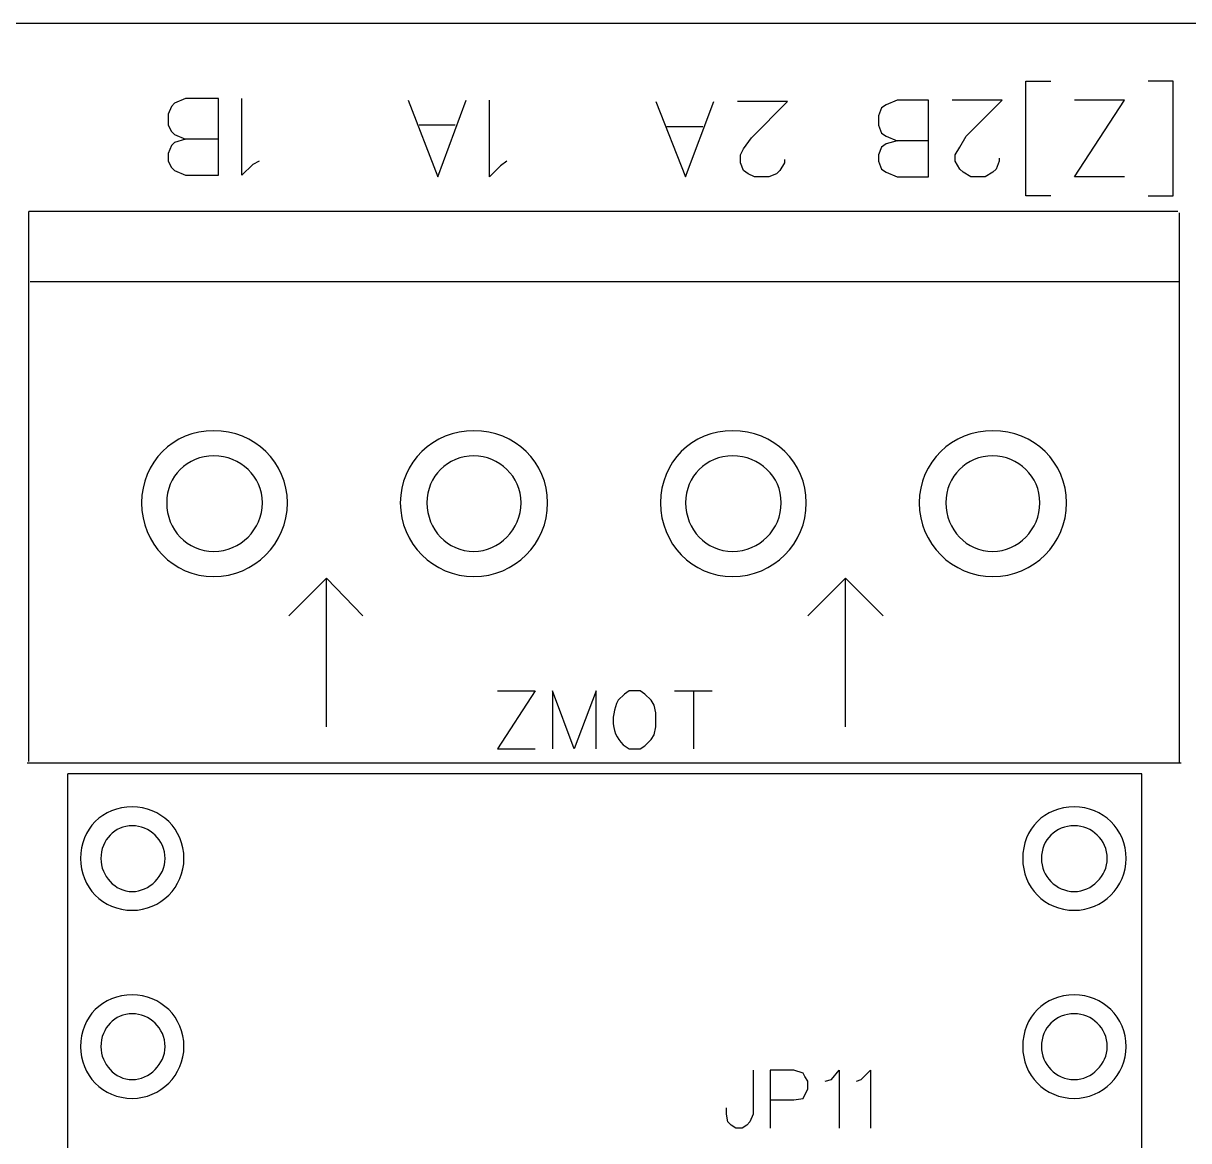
# Model space of a CAD drawing. Extents: x 236 to 550, y 195 to 401.
# Drawn here: x 393 to 437.6, y 357.8 to 400.58 of the extents above; entities that cross this region are included whole.
import ezdxf

# ---------------------------------------------------------------- set-up
doc = ezdxf.new("R2010")
doc.units = 0
doc.layers.add('x3v1_1_wiring_diagram', color=7, linetype='CONTINUOUS')

msp = doc.modelspace()

# ---------------------------------------------------------------- linework, layer by layer
at = {"layer": 'x3v1_1_wiring_diagram', "color": 7}
for points in [[(236.1277, 400.5768), (547.6476, 400.5768), (547.6476, 195.0766), (236.1277, 195.0766), (236.1277, 400.5768), (236.1277, 400.5768)], [(432.3277, 393.9766), (431.3676, 393.9766), (431.3676, 398.3567), (432.3277, 398.3567)], [(436.0476, 393.9766), (437.0077, 393.9766), (437.0077, 398.3567), (436.0476, 398.3567)], [(400.4677, 394.7567), (400.4677, 397.6968), (399.2077, 397.6968), (398.7876, 397.5168), (398.6677, 397.3966), (398.5475, 397.0967), (398.5475, 396.6766), (398.6677, 396.4368), (398.7876, 396.3166), (399.2077, 396.1366), (398.7876, 396.0167), (398.6677, 395.8968), (398.5475, 395.5966), (398.5475, 395.2967), (398.6677, 395.0566), (398.7876, 394.9367), (399.2077, 394.7567), (400.4677, 394.7567), (400.4677, 394.7567)], [(402.0276, 395.2967), (401.7875, 395.1768), (401.3677, 394.7567), (401.3677, 397.6968)], [(407.7275, 397.6367), (408.8676, 394.6966), (409.9476, 397.6367)], [(411.5075, 395.2967), (411.2677, 395.1167), (410.8476, 394.6966), (410.8476, 397.6367)], [(417.2077, 397.5766), (418.3475, 394.6966), (419.4275, 397.5766)], [(422.1275, 395.3568), (422.1275, 395.2366), (421.9475, 394.9367), (421.8276, 394.8168), (421.5277, 394.6966), (420.9877, 394.6966), (420.7476, 394.8168), (420.5676, 394.9367), (420.4477, 395.2366), (420.4477, 395.5368), (420.5676, 395.7766), (420.8675, 396.1967), (422.2477, 397.5766), (420.3275, 397.5766)], [(427.6477, 394.6966), (427.6477, 397.6367), (426.4475, 397.6367), (426.0277, 397.4567), (425.8477, 397.3368), (425.7275, 397.0366), (425.7275, 396.6766), (425.8477, 396.3767), (426.0277, 396.2568), (426.4475, 396.0768), (426.0277, 395.9566), (425.8477, 395.8367), (425.7275, 395.5368), (425.7275, 395.2967), (425.8477, 394.9968), (426.0277, 394.8766), (426.4475, 394.6966), (427.6477, 394.6966), (427.6477, 394.6966)], [(430.3477, 395.4166), (430.3477, 395.2967), (430.2275, 394.9968), (430.1076, 394.8766), (429.8077, 394.6966), (429.2677, 394.6966), (428.9675, 394.8766), (428.8476, 394.9968), (428.6676, 395.2967), (428.6676, 395.5368), (428.8476, 395.8367), (429.0877, 396.2568), (430.4676, 397.6367), (428.5477, 397.6367)], [(435.1476, 394.6966), (433.2277, 394.6966), (435.1476, 397.6367), (433.2277, 397.6367)], [(409.5275, 396.6766), (408.1476, 396.6766)], [(419.0077, 396.6168), (417.6275, 396.6168)], [(400.4677, 396.1366), (399.2077, 396.1366)], [(427.6477, 396.0768), (426.4475, 396.0768)], [(393.2076, 372.3168), (393.2076, 393.3768)], [(437.1877, 393.3768), (393.2076, 393.3768)], [(437.2475, 372.2567), (437.2475, 393.3167)], [(417.3877, 390.6768), (393.2677, 390.6768)], [(437.2475, 390.6768), (413.1275, 390.6768)], [(403.1076, 382.2168), (403.1076, 382.2168), (403.1076, 382.2168)], [(403.1076, 382.2168), (403.1076, 382.2168), (403.1076, 382.2168)], [(413.0677, 382.2168), (413.0677, 382.2168), (413.0677, 382.2168)], [(413.0677, 382.2168), (413.0677, 382.2168), (413.0677, 382.2168)], [(422.9677, 382.2168), (422.9677, 382.2168), (422.9677, 382.2168)], [(422.9677, 382.2168), (422.9677, 382.2168), (422.9677, 382.2168)], [(432.9275, 382.2168), (432.9275, 382.2168), (432.9275, 382.2168)], [(432.9275, 382.2168), (432.9275, 382.2168), (432.9275, 382.2168)], [(404.6077, 373.6366), (404.6077, 379.3368), (403.1677, 377.8968)], [(404.6077, 379.3368), (405.9876, 377.8968)], [(424.4675, 373.6366), (424.4675, 379.3368), (423.0275, 377.8968)], [(424.4675, 379.3368), (425.9075, 377.8968)], [(411.1475, 375.0168), (412.5875, 375.0168), (411.1475, 372.7967), (412.5875, 372.7967)], [(414.9275, 372.7967), (414.9275, 375.0168), (414.0876, 372.7967), (413.2477, 375.0168), (413.2477, 372.7967)], [(416.1875, 375.0168), (416.0075, 374.8966), (415.7677, 374.6568)], [(416.1875, 372.7967), (416.6076, 372.7967), (416.7876, 372.9166), (417.0277, 373.1567), (417.1476, 373.3367), (417.2077, 373.6366), (417.2077, 374.1766), (417.1476, 374.4768), (417.0277, 374.6568), (416.7876, 374.8966), (416.6076, 375.0168), (416.1875, 375.0168), (416.1875, 375.0168)], [(417.9277, 375.0168), (419.3677, 375.0168)], [(418.6477, 375.0168), (418.6477, 372.7967)], [(437.3076, 372.2567), (393.1475, 372.2567)], [(435.8075, 371.8366), (394.7077, 371.8366)], [(394.7077, 314.8367), (394.7077, 371.8366)], [(435.8075, 314.8367), (435.8075, 371.8366)], [(399.1476, 368.5966), (399.1476, 368.5966), (399.1476, 368.5966)], [(399.1476, 368.5966), (399.1476, 368.5966), (399.1476, 368.5966)], [(435.2077, 368.5966), (435.2077, 368.5966), (435.2077, 368.5966)], [(435.2077, 368.5966), (435.2077, 368.5966), (435.2077, 368.5966)], [(399.1476, 361.3966), (399.1476, 361.3966), (399.1476, 361.3966)], [(399.1476, 361.3966), (399.1476, 361.3966), (399.1476, 361.3966)], [(435.2077, 361.3966), (435.2077, 361.3966), (435.2077, 361.3966)], [(435.2077, 361.3966), (435.2077, 361.3966), (435.2077, 361.3966)], [(420.9276, 360.4966), (420.9276, 358.8168), (420.8077, 358.5166), (420.6875, 358.3967), (420.5075, 358.2768), (420.2677, 358.2768), (420.0877, 358.3967), (419.9675, 358.5166), (419.9077, 358.8168), (419.9077, 359.0566)], [(421.5875, 359.3568), (422.4875, 359.3568), (422.8475, 359.4166), (423.0275, 359.7766), (423.0275, 360.0768), (422.9076, 360.2568), (422.8475, 360.3767), (422.4875, 360.4966), (421.5875, 360.4966), (421.5875, 358.2768)], [(423.6877, 360.0768), (423.9275, 360.1366), (424.2277, 360.4966), (424.2277, 358.2768)], [(424.8876, 360.0768), (425.0676, 360.1366), (425.4276, 360.4966), (425.4276, 358.2768)]]:
    msp.add_lwpolyline(points, dxfattribs=at)
at = {"layer": 'x3v1_1_wiring_diagram', "color": 1}
for points in [[(402.1475, 382.2168), (402.1475, 382.2168)], [(402.1475, 382.2168), (402.1475, 382.2168)], [(412.0475, 382.2168), (412.0475, 382.2168)], [(412.0475, 382.2168), (412.0475, 382.2168)], [(422.0076, 382.2168), (422.0076, 382.2168)], [(422.0076, 382.2168), (422.0076, 382.2168)], [(431.9076, 382.2168), (431.9076, 382.2168)], [(431.9076, 382.2168), (431.9076, 382.2168)], [(398.4276, 368.5966), (398.4276, 368.5966)], [(398.4276, 368.5966), (398.4276, 368.5966)], [(434.4877, 368.5966), (434.4877, 368.5966)], [(434.4877, 368.5966), (434.4877, 368.5966)], [(398.4276, 361.3966), (398.4276, 361.3966)], [(398.4276, 361.3966), (398.4276, 361.3966)], [(434.4877, 361.3966), (434.4877, 361.3966)], [(434.4877, 361.3966), (434.4877, 361.3966)]]:
    msp.add_lwpolyline(points, dxfattribs=at)
at = {"layer": 'x3v1_1_wiring_diagram', "color": 7}
for points in [[(400.2877, 384.9766), (398.7275, 384.9766), (397.5276, 383.7767), (397.5276, 382.2168)], [(400.2877, 384.9766), (398.7275, 384.9766), (397.5276, 383.7767), (397.5276, 382.2168)], [(400.2877, 384.9766), (398.7275, 384.9766), (397.5276, 383.7767), (397.5276, 382.2168)], [(400.2877, 384.9766), (398.7275, 384.9766), (397.5276, 383.7767), (397.5276, 382.2168)], [(403.1076, 382.2168), (403.1076, 383.7767), (401.8476, 384.9766), (400.2877, 384.9766)], [(403.1076, 382.2168), (403.1076, 383.7767), (401.8476, 384.9766), (400.2877, 384.9766)], [(403.1076, 382.2168), (403.1076, 383.7767), (401.8476, 384.9766), (400.2877, 384.9766)], [(403.1076, 382.2168), (403.1076, 383.7767), (401.8476, 384.9766), (400.2877, 384.9766)], [(410.2475, 384.9766), (408.6876, 384.9766), (407.4276, 383.7767), (407.4276, 382.2168)], [(410.2475, 384.9766), (408.6876, 384.9766), (407.4276, 383.7767), (407.4276, 382.2168)], [(410.2475, 384.9766), (408.6876, 384.9766), (407.4276, 383.7767), (407.4276, 382.2168)], [(410.2475, 384.9766), (408.6876, 384.9766), (407.4276, 383.7767), (407.4276, 382.2168)], [(413.0677, 382.2168), (413.0677, 383.7767), (411.8077, 384.9766), (410.2475, 384.9766)], [(413.0677, 382.2168), (413.0677, 383.7767), (411.8077, 384.9766), (410.2475, 384.9766)], [(413.0677, 382.2168), (413.0677, 383.7767), (411.8077, 384.9766), (410.2475, 384.9766)], [(413.0677, 382.2168), (413.0677, 383.7767), (411.8077, 384.9766), (410.2475, 384.9766)], [(420.1475, 384.9766), (418.5876, 384.9766), (417.3877, 383.7767), (417.3877, 382.2168)], [(420.1475, 384.9766), (418.5876, 384.9766), (417.3877, 383.7767), (417.3877, 382.2168)], [(420.1475, 384.9766), (418.5876, 384.9766), (417.3877, 383.7767), (417.3877, 382.2168)], [(420.1475, 384.9766), (418.5876, 384.9766), (417.3877, 383.7767), (417.3877, 382.2168)], [(422.9677, 382.2168), (422.9677, 383.7767), (421.7077, 384.9766), (420.1475, 384.9766)], [(422.9677, 382.2168), (422.9677, 383.7767), (421.7077, 384.9766), (420.1475, 384.9766)], [(422.9677, 382.2168), (422.9677, 383.7767), (421.7077, 384.9766), (420.1475, 384.9766)], [(422.9677, 382.2168), (422.9677, 383.7767), (421.7077, 384.9766), (420.1475, 384.9766)], [(430.1076, 384.9766), (428.5477, 384.9766), (427.2877, 383.7767), (427.2877, 382.2168)], [(430.1076, 384.9766), (428.5477, 384.9766), (427.2877, 383.7767), (427.2877, 382.2168)], [(430.1076, 384.9766), (428.5477, 384.9766), (427.2877, 383.7767), (427.2877, 382.2168)], [(430.1076, 384.9766), (428.5477, 384.9766), (427.2877, 383.7767), (427.2877, 382.2168)], [(432.9275, 382.2168), (432.9275, 383.7767), (431.6675, 384.9766), (430.1076, 384.9766)], [(432.9275, 382.2168), (432.9275, 383.7767), (431.6675, 384.9766), (430.1076, 384.9766)], [(432.9275, 382.2168), (432.9275, 383.7767), (431.6675, 384.9766), (430.1076, 384.9766)], [(432.9275, 382.2168), (432.9275, 383.7767), (431.6675, 384.9766), (430.1076, 384.9766)], [(397.5276, 382.2168), (397.5276, 380.6566), (398.7275, 379.3966), (400.2877, 379.3966)], [(397.5276, 382.2168), (397.5276, 380.6566), (398.7275, 379.3966), (400.2877, 379.3966)], [(397.5276, 382.2168), (397.5276, 380.6566), (398.7275, 379.3966), (400.2877, 379.3966)], [(397.5276, 382.2168), (397.5276, 380.6566), (398.7275, 379.3966), (400.2877, 379.3966)], [(400.2877, 379.3966), (401.8476, 379.3966), (403.1076, 380.6566), (403.1076, 382.2168)], [(400.2877, 379.3966), (401.8476, 379.3966), (403.1076, 380.6566), (403.1076, 382.2168)], [(400.2877, 379.3966), (401.8476, 379.3966), (403.1076, 380.6566), (403.1076, 382.2168)], [(400.2877, 379.3966), (401.8476, 379.3966), (403.1076, 380.6566), (403.1076, 382.2168)], [(407.4276, 382.2168), (407.4276, 380.6566), (408.6876, 379.3966), (410.2475, 379.3966)], [(407.4276, 382.2168), (407.4276, 380.6566), (408.6876, 379.3966), (410.2475, 379.3966)], [(407.4276, 382.2168), (407.4276, 380.6566), (408.6876, 379.3966), (410.2475, 379.3966)], [(407.4276, 382.2168), (407.4276, 380.6566), (408.6876, 379.3966), (410.2475, 379.3966)], [(410.2475, 379.3966), (411.8077, 379.3966), (413.0677, 380.6566), (413.0677, 382.2168)], [(410.2475, 379.3966), (411.8077, 379.3966), (413.0677, 380.6566), (413.0677, 382.2168)], [(410.2475, 379.3966), (411.8077, 379.3966), (413.0677, 380.6566), (413.0677, 382.2168)], [(410.2475, 379.3966), (411.8077, 379.3966), (413.0677, 380.6566), (413.0677, 382.2168)], [(417.3877, 382.2168), (417.3877, 380.6566), (418.5876, 379.3966), (420.1475, 379.3966)], [(417.3877, 382.2168), (417.3877, 380.6566), (418.5876, 379.3966), (420.1475, 379.3966)], [(417.3877, 382.2168), (417.3877, 380.6566), (418.5876, 379.3966), (420.1475, 379.3966)], [(417.3877, 382.2168), (417.3877, 380.6566), (418.5876, 379.3966), (420.1475, 379.3966)], [(420.1475, 379.3966), (421.7077, 379.3966), (422.9677, 380.6566), (422.9677, 382.2168)], [(420.1475, 379.3966), (421.7077, 379.3966), (422.9677, 380.6566), (422.9677, 382.2168)], [(420.1475, 379.3966), (421.7077, 379.3966), (422.9677, 380.6566), (422.9677, 382.2168)], [(420.1475, 379.3966), (421.7077, 379.3966), (422.9677, 380.6566), (422.9677, 382.2168)], [(427.2877, 382.2168), (427.2877, 380.6566), (428.5477, 379.3966), (430.1076, 379.3966)], [(427.2877, 382.2168), (427.2877, 380.6566), (428.5477, 379.3966), (430.1076, 379.3966)], [(427.2877, 382.2168), (427.2877, 380.6566), (428.5477, 379.3966), (430.1076, 379.3966)], [(427.2877, 382.2168), (427.2877, 380.6566), (428.5477, 379.3966), (430.1076, 379.3966)], [(430.1076, 379.3966), (431.6675, 379.3966), (432.9275, 380.6566), (432.9275, 382.2168)], [(430.1076, 379.3966), (431.6675, 379.3966), (432.9275, 380.6566), (432.9275, 382.2168)], [(430.1076, 379.3966), (431.6675, 379.3966), (432.9275, 380.6566), (432.9275, 382.2168)], [(430.1076, 379.3966), (431.6675, 379.3966), (432.9275, 380.6566), (432.9275, 382.2168)], [(415.7677, 374.6568), (415.4255, 374.0088), (415.5126, 373.1658), (416.1875, 372.7967)], [(397.1676, 370.5766), (396.0275, 370.5766), (395.1876, 369.7367), (395.1876, 368.5966)], [(397.1676, 370.5766), (396.0275, 370.5766), (395.1876, 369.7367), (395.1876, 368.5966)], [(397.1676, 370.5766), (396.0275, 370.5766), (395.1876, 369.7367), (395.1876, 368.5966)], [(397.1676, 370.5766), (396.0275, 370.5766), (395.1876, 369.7367), (395.1876, 368.5966)], [(399.1476, 368.5966), (399.1476, 369.7367), (398.2476, 370.5766), (397.1676, 370.5766)], [(399.1476, 368.5966), (399.1476, 369.7367), (398.2476, 370.5766), (397.1676, 370.5766)], [(399.1476, 368.5966), (399.1476, 369.7367), (398.2476, 370.5766), (397.1676, 370.5766)], [(399.1476, 368.5966), (399.1476, 369.7367), (398.2476, 370.5766), (397.1676, 370.5766)], [(433.2277, 370.5766), (432.0876, 370.5766), (431.2477, 369.7367), (431.2477, 368.5966)], [(433.2277, 370.5766), (432.0876, 370.5766), (431.2477, 369.7367), (431.2477, 368.5966)], [(433.2277, 370.5766), (432.0876, 370.5766), (431.2477, 369.7367), (431.2477, 368.5966)], [(433.2277, 370.5766), (432.0876, 370.5766), (431.2477, 369.7367), (431.2477, 368.5966)], [(435.2077, 368.5966), (435.2077, 369.7367), (434.3077, 370.5766), (433.2277, 370.5766)], [(435.2077, 368.5966), (435.2077, 369.7367), (434.3077, 370.5766), (433.2277, 370.5766)], [(435.2077, 368.5966), (435.2077, 369.7367), (434.3077, 370.5766), (433.2277, 370.5766)], [(435.2077, 368.5966), (435.2077, 369.7367), (434.3077, 370.5766), (433.2277, 370.5766)], [(395.1876, 368.5966), (395.1876, 367.5166), (396.0275, 366.6166), (397.1676, 366.6166)], [(395.1876, 368.5966), (395.1876, 367.5166), (396.0275, 366.6166), (397.1676, 366.6166)], [(395.1876, 368.5966), (395.1876, 367.5166), (396.0275, 366.6166), (397.1676, 366.6166)], [(395.1876, 368.5966), (395.1876, 367.5166), (396.0275, 366.6166), (397.1676, 366.6166)], [(397.1676, 366.6166), (398.2476, 366.6166), (399.1476, 367.5166), (399.1476, 368.5966)], [(397.1676, 366.6166), (398.2476, 366.6166), (399.1476, 367.5166), (399.1476, 368.5966)], [(397.1676, 366.6166), (398.2476, 366.6166), (399.1476, 367.5166), (399.1476, 368.5966)], [(397.1676, 366.6166), (398.2476, 366.6166), (399.1476, 367.5166), (399.1476, 368.5966)], [(431.2477, 368.5966), (431.2477, 367.5166), (432.0876, 366.6166), (433.2277, 366.6166)], [(431.2477, 368.5966), (431.2477, 367.5166), (432.0876, 366.6166), (433.2277, 366.6166)], [(431.2477, 368.5966), (431.2477, 367.5166), (432.0876, 366.6166), (433.2277, 366.6166)], [(431.2477, 368.5966), (431.2477, 367.5166), (432.0876, 366.6166), (433.2277, 366.6166)], [(433.2277, 366.6166), (434.3077, 366.6166), (435.2077, 367.5166), (435.2077, 368.5966)], [(433.2277, 366.6166), (434.3077, 366.6166), (435.2077, 367.5166), (435.2077, 368.5966)], [(433.2277, 366.6166), (434.3077, 366.6166), (435.2077, 367.5166), (435.2077, 368.5966)], [(433.2277, 366.6166), (434.3077, 366.6166), (435.2077, 367.5166), (435.2077, 368.5966)], [(397.1676, 363.3766), (396.0275, 363.3766), (395.1876, 362.5367), (395.1876, 361.3966)], [(397.1676, 363.3766), (396.0275, 363.3766), (395.1876, 362.5367), (395.1876, 361.3966)], [(397.1676, 363.3766), (396.0275, 363.3766), (395.1876, 362.5367), (395.1876, 361.3966)], [(397.1676, 363.3766), (396.0275, 363.3766), (395.1876, 362.5367), (395.1876, 361.3966)], [(399.1476, 361.3966), (399.1476, 362.5367), (398.2476, 363.3766), (397.1676, 363.3766)], [(399.1476, 361.3966), (399.1476, 362.5367), (398.2476, 363.3766), (397.1676, 363.3766)], [(399.1476, 361.3966), (399.1476, 362.5367), (398.2476, 363.3766), (397.1676, 363.3766)], [(399.1476, 361.3966), (399.1476, 362.5367), (398.2476, 363.3766), (397.1676, 363.3766)], [(433.2277, 363.3766), (432.0876, 363.3766), (431.2477, 362.5367), (431.2477, 361.3966)], [(433.2277, 363.3766), (432.0876, 363.3766), (431.2477, 362.5367), (431.2477, 361.3966)], [(433.2277, 363.3766), (432.0876, 363.3766), (431.2477, 362.5367), (431.2477, 361.3966)], [(433.2277, 363.3766), (432.0876, 363.3766), (431.2477, 362.5367), (431.2477, 361.3966)], [(435.2077, 361.3966), (435.2077, 362.5367), (434.3077, 363.3766), (433.2277, 363.3766)], [(435.2077, 361.3966), (435.2077, 362.5367), (434.3077, 363.3766), (433.2277, 363.3766)], [(435.2077, 361.3966), (435.2077, 362.5367), (434.3077, 363.3766), (433.2277, 363.3766)], [(435.2077, 361.3966), (435.2077, 362.5367), (434.3077, 363.3766), (433.2277, 363.3766)], [(395.1876, 361.3966), (395.1876, 360.3166), (396.0275, 359.4166), (397.1676, 359.4166)], [(395.1876, 361.3966), (395.1876, 360.3166), (396.0275, 359.4166), (397.1676, 359.4166)], [(395.1876, 361.3966), (395.1876, 360.3166), (396.0275, 359.4166), (397.1676, 359.4166)], [(395.1876, 361.3966), (395.1876, 360.3166), (396.0275, 359.4166), (397.1676, 359.4166)], [(397.1676, 359.4166), (398.2476, 359.4166), (399.1476, 360.3166), (399.1476, 361.3966)], [(397.1676, 359.4166), (398.2476, 359.4166), (399.1476, 360.3166), (399.1476, 361.3966)], [(397.1676, 359.4166), (398.2476, 359.4166), (399.1476, 360.3166), (399.1476, 361.3966)], [(397.1676, 359.4166), (398.2476, 359.4166), (399.1476, 360.3166), (399.1476, 361.3966)], [(431.2477, 361.3966), (431.2477, 360.3166), (432.0876, 359.4166), (433.2277, 359.4166)], [(431.2477, 361.3966), (431.2477, 360.3166), (432.0876, 359.4166), (433.2277, 359.4166)], [(431.2477, 361.3966), (431.2477, 360.3166), (432.0876, 359.4166), (433.2277, 359.4166)], [(431.2477, 361.3966), (431.2477, 360.3166), (432.0876, 359.4166), (433.2277, 359.4166)], [(433.2277, 359.4166), (434.3077, 359.4166), (435.2077, 360.3166), (435.2077, 361.3966)], [(433.2277, 359.4166), (434.3077, 359.4166), (435.2077, 360.3166), (435.2077, 361.3966)], [(433.2277, 359.4166), (434.3077, 359.4166), (435.2077, 360.3166), (435.2077, 361.3966)], [(433.2277, 359.4166), (434.3077, 359.4166), (435.2077, 360.3166), (435.2077, 361.3966)]]:
    msp.add_open_spline(points, degree=3, dxfattribs=at)
at = {"layer": 'x3v1_1_wiring_diagram', "color": 1}
for points in [[(400.2877, 384.0168), (399.2675, 384.0168), (398.4877, 383.2367), (398.4877, 382.2168)], [(400.2877, 384.0168), (399.2675, 384.0168), (398.4877, 383.2367), (398.4877, 382.2168)], [(402.1475, 382.2168), (402.1475, 383.2367), (401.3076, 384.0168), (400.2877, 384.0168)], [(402.1475, 382.2168), (402.1475, 383.2367), (401.3076, 384.0168), (400.2877, 384.0168)], [(410.2475, 384.0168), (409.2276, 384.0168), (408.4475, 383.2367), (408.4475, 382.2168)], [(410.2475, 384.0168), (409.2276, 384.0168), (408.4475, 383.2367), (408.4475, 382.2168)], [(412.0475, 382.2168), (412.0475, 383.2367), (411.2076, 384.0168), (410.2475, 384.0168)], [(412.0475, 382.2168), (412.0475, 383.2367), (411.2076, 384.0168), (410.2475, 384.0168)], [(420.1475, 384.0168), (419.1276, 384.0168), (418.3475, 383.2367), (418.3475, 382.2168)], [(420.1475, 384.0168), (419.1276, 384.0168), (418.3475, 383.2367), (418.3475, 382.2168)], [(422.0076, 382.2168), (422.0076, 383.2367), (421.1677, 384.0168), (420.1475, 384.0168)], [(422.0076, 382.2168), (422.0076, 383.2367), (421.1677, 384.0168), (420.1475, 384.0168)], [(430.1076, 384.0168), (429.0877, 384.0168), (428.3076, 383.2367), (428.3076, 382.2168)], [(430.1076, 384.0168), (429.0877, 384.0168), (428.3076, 383.2367), (428.3076, 382.2168)], [(431.9076, 382.2168), (431.9076, 383.2367), (431.0677, 384.0168), (430.1076, 384.0168)], [(431.9076, 382.2168), (431.9076, 383.2367), (431.0677, 384.0168), (430.1076, 384.0168)], [(398.4877, 382.2168), (398.4877, 381.1966), (399.2675, 380.3567), (400.2877, 380.3567)], [(398.4877, 382.2168), (398.4877, 381.1966), (399.2675, 380.3567), (400.2877, 380.3567)], [(400.2877, 380.3567), (401.3076, 380.3567), (402.1475, 381.1966), (402.1475, 382.2168)], [(400.2877, 380.3567), (401.3076, 380.3567), (402.1475, 381.1966), (402.1475, 382.2168)], [(408.4475, 382.2168), (408.4475, 381.1966), (409.2276, 380.3567), (410.2475, 380.3567)], [(408.4475, 382.2168), (408.4475, 381.1966), (409.2276, 380.3567), (410.2475, 380.3567)], [(410.2475, 380.3567), (411.2076, 380.3567), (412.0475, 381.1966), (412.0475, 382.2168)], [(410.2475, 380.3567), (411.2076, 380.3567), (412.0475, 381.1966), (412.0475, 382.2168)], [(418.3475, 382.2168), (418.3475, 381.1966), (419.1276, 380.3567), (420.1475, 380.3567)], [(418.3475, 382.2168), (418.3475, 381.1966), (419.1276, 380.3567), (420.1475, 380.3567)], [(420.1475, 380.3567), (421.1677, 380.3567), (422.0076, 381.1966), (422.0076, 382.2168)], [(420.1475, 380.3567), (421.1677, 380.3567), (422.0076, 381.1966), (422.0076, 382.2168)], [(428.3076, 382.2168), (428.3076, 381.1966), (429.0877, 380.3567), (430.1076, 380.3567)], [(428.3076, 382.2168), (428.3076, 381.1966), (429.0877, 380.3567), (430.1076, 380.3567)], [(430.1076, 380.3567), (431.0677, 380.3567), (431.9076, 381.1966), (431.9076, 382.2168)], [(430.1076, 380.3567), (431.0677, 380.3567), (431.9076, 381.1966), (431.9076, 382.2168)], [(397.1676, 369.8566), (396.5077, 369.8566), (395.9677, 369.3166), (395.9677, 368.5966)], [(397.1676, 369.8566), (396.5077, 369.8566), (395.9677, 369.3166), (395.9677, 368.5966)], [(398.4276, 368.5966), (398.4276, 369.3166), (397.8275, 369.8566), (397.1676, 369.8566)], [(398.4276, 368.5966), (398.4276, 369.3166), (397.8275, 369.8566), (397.1676, 369.8566)], [(433.2277, 369.8566), (432.5077, 369.8566), (431.9677, 369.3166), (431.9677, 368.5966)], [(433.2277, 369.8566), (432.5077, 369.8566), (431.9677, 369.3166), (431.9677, 368.5966)], [(434.4877, 368.5966), (434.4877, 369.3166), (433.8876, 369.8566), (433.2277, 369.8566)], [(434.4877, 368.5966), (434.4877, 369.3166), (433.8876, 369.8566), (433.2277, 369.8566)], [(395.9677, 368.5966), (395.9677, 367.9367), (396.5077, 367.3366), (397.1676, 367.3366)], [(395.9677, 368.5966), (395.9677, 367.9367), (396.5077, 367.3366), (397.1676, 367.3366)], [(397.1676, 367.3366), (397.8275, 367.3366), (398.4276, 367.9367), (398.4276, 368.5966)], [(397.1676, 367.3366), (397.8275, 367.3366), (398.4276, 367.9367), (398.4276, 368.5966)], [(431.9677, 368.5966), (431.9677, 367.9367), (432.5077, 367.3366), (433.2277, 367.3366)], [(431.9677, 368.5966), (431.9677, 367.9367), (432.5077, 367.3366), (433.2277, 367.3366)], [(433.2277, 367.3366), (433.8876, 367.3366), (434.4877, 367.9367), (434.4877, 368.5966)], [(433.2277, 367.3366), (433.8876, 367.3366), (434.4877, 367.9367), (434.4877, 368.5966)], [(397.1676, 362.6566), (396.5077, 362.6566), (395.9677, 362.1166), (395.9677, 361.3966)], [(397.1676, 362.6566), (396.5077, 362.6566), (395.9677, 362.1166), (395.9677, 361.3966)], [(398.4276, 361.3966), (398.4276, 362.1166), (397.8275, 362.6566), (397.1676, 362.6566)], [(398.4276, 361.3966), (398.4276, 362.1166), (397.8275, 362.6566), (397.1676, 362.6566)], [(433.2277, 362.6566), (432.5077, 362.6566), (431.9677, 362.1166), (431.9677, 361.3966)], [(433.2277, 362.6566), (432.5077, 362.6566), (431.9677, 362.1166), (431.9677, 361.3966)], [(434.4877, 361.3966), (434.4877, 362.1166), (433.8876, 362.6566), (433.2277, 362.6566)], [(434.4877, 361.3966), (434.4877, 362.1166), (433.8876, 362.6566), (433.2277, 362.6566)], [(395.9677, 361.3966), (395.9677, 360.7367), (396.5077, 360.1366), (397.1676, 360.1366)], [(395.9677, 361.3966), (395.9677, 360.7367), (396.5077, 360.1366), (397.1676, 360.1366)], [(397.1676, 360.1366), (397.8275, 360.1366), (398.4276, 360.7367), (398.4276, 361.3966)], [(397.1676, 360.1366), (397.8275, 360.1366), (398.4276, 360.7367), (398.4276, 361.3966)], [(431.9677, 361.3966), (431.9677, 360.7367), (432.5077, 360.1366), (433.2277, 360.1366)], [(431.9677, 361.3966), (431.9677, 360.7367), (432.5077, 360.1366), (433.2277, 360.1366)], [(433.2277, 360.1366), (433.8876, 360.1366), (434.4877, 360.7367), (434.4877, 361.3966)], [(433.2277, 360.1366), (433.8876, 360.1366), (434.4877, 360.7367), (434.4877, 361.3966)]]:
    msp.add_open_spline(points, degree=3, dxfattribs=at)

doc.saveas('drawing.dxf')
